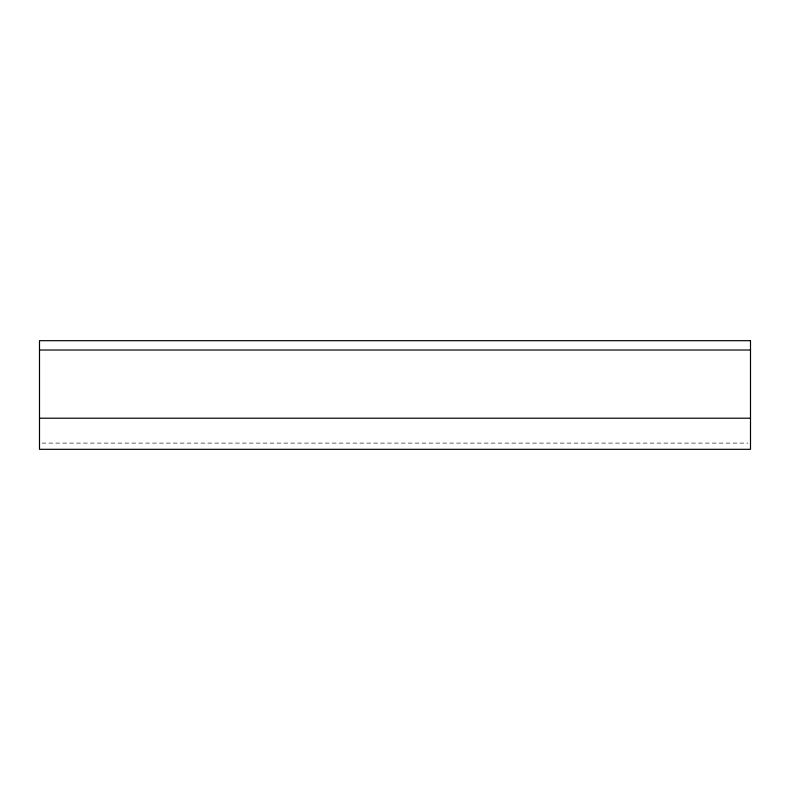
<?xml version="1.0" encoding="UTF-8"?>
<svg xmlns="http://www.w3.org/2000/svg" width="790" height="790" viewBox="0 0 790 790"><rect width="100%" height="100%" fill="white"/><g stroke="black" fill="none" stroke-linecap="round" stroke-linejoin="round"><path stroke-width="0.59" stroke-dasharray="3.95 2.96" d="M41.969 443.091L748.031 443.091"/><path stroke-width="1.19" d="M39.5 350.019L750.5 350.019M39.5 418.206L750.5 418.206M750.5 340.688L39.5 340.688L39.5 449.312L750.5 449.312L750.5 340.688"/></g></svg>
